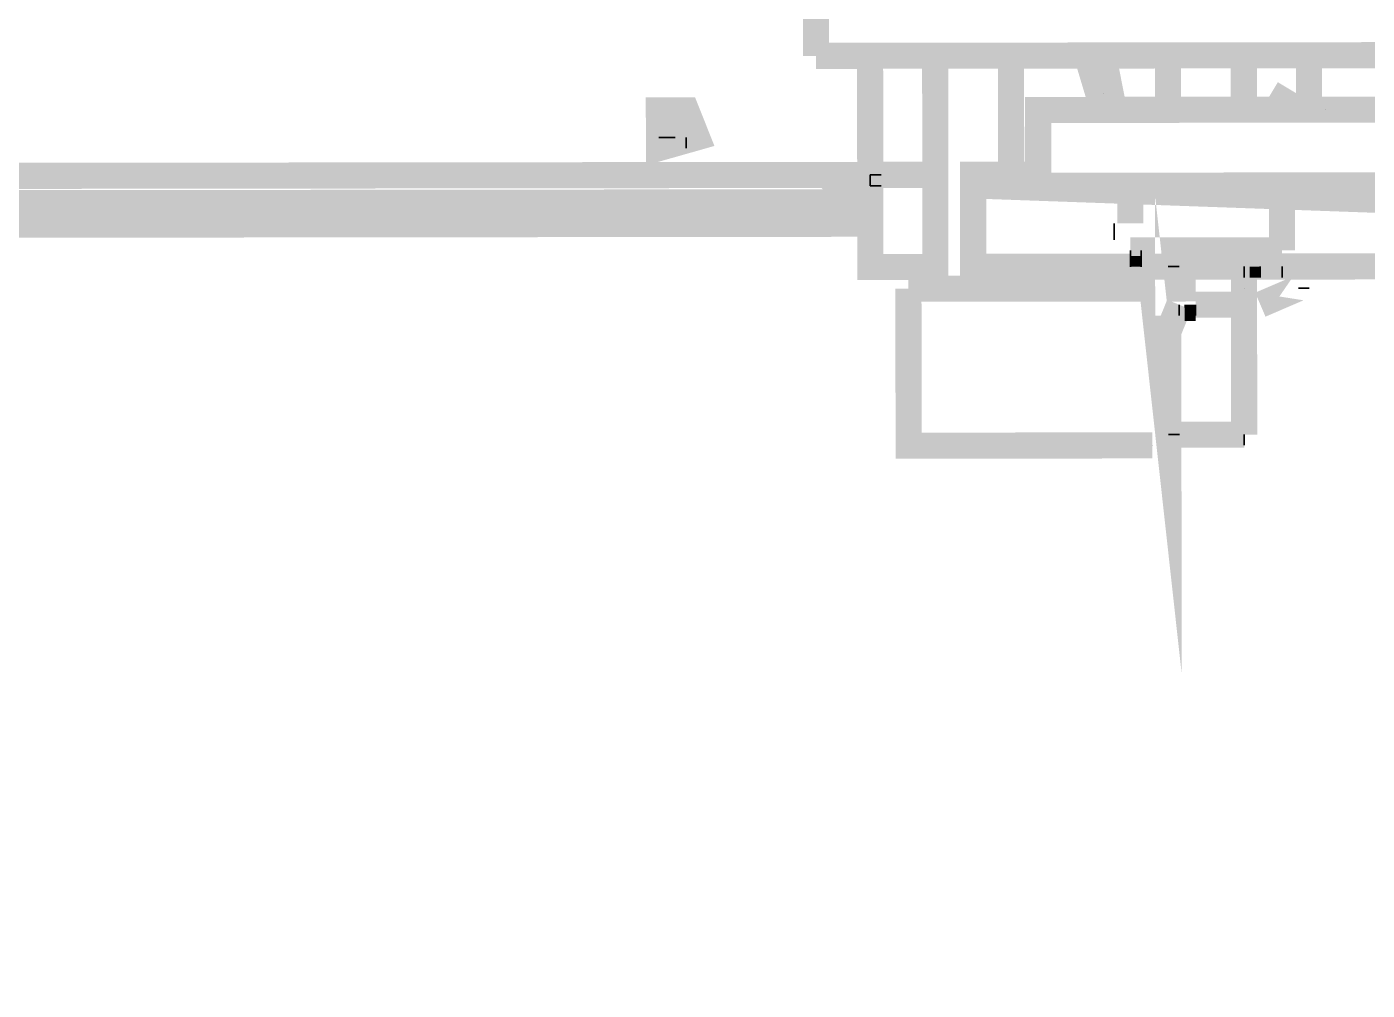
# Model space of a CAD drawing. Header units: feet. Extents: x -99009 to 3252343, y -11094690 to 9035152.
# Drawn here: x 2489517.8 to 2489858.3, y -1976777.9 to -1976533.2 of the extents above; entities that cross this region are included whole.
import ezdxf

# ---------------------------------------------------------------- set-up
doc = ezdxf.new("R2010")
doc.units = ezdxf.units.FT
doc.layers.add('1', color=1, linetype='Continuous')

# ---------------------------------------------------------------- blocks, each defined once
blk = doc.blocks.new('GRINDING MASTER')
at = {"linetype": 'ByBlock', "lineweight": -2, "transparency": 33554684}
for points in [[(1541784.14, -40350.61), (1541784.14, -40347.88), (1541786.87, -40347.88), (1541786.87, -40350.61), (1541784.14, -40350.61)], [(1541814.41, -40353.42), (1541814.41, -40350.61), (1541817.14, -40350.61), (1541817.14, -40353.42), (1541814.41, -40353.42)], [(1541797.87, -40364.42), (1541797.87, -40360.29), (1541800.68, -40360.29), (1541800.68, -40364.42), (1541797.87, -40364.42)]]:
    blk.add_hatch(color=256, dxfattribs=at).paths.add_polyline_path(points)
at = {"linetype": 'ByBlock', "lineweight": -2, "transparency": 33554684, "const_width": 6.63}
for points in [[(1541704.35, -39997.04), (1541704.35, -40296.95)], [(1541718.08, -40334.16), (1541321.83, -40334.16), (1541321.83, -40164.9)], [(1541321.83, -40327.21), (1541718.08, -40327.21), (1541718.08, -40296.95)], [(1541704.35, -40296.95), (1541905.2, -40296.95)], [(1541718.08, -40327.21), (1541718.08, -40296.95)], [(1541734.61, -40296.95), (1541734.61, -40356.15)], [(1541753.88, -40327.21), (1541753.88, -40296.95)], [(1541773.14, -40296.95), (1541777.28, -40310.76)], [(1541777.28, -40296.95), (1541780.01, -40310.76)], [(1541793.74, -40296.95), (1541793.74, -40310.76)], [(1541813, -40310.76), (1541813, -40296.95)], [(1541829.54, -40310.76), (1541829.54, -40296.95)], [(1541777.28, -40310.76), (1541777.28, -40303.89)], [(1541826.81, -40310.76), (1541819.94, -40306.62)], [(1541674.08, -40317.62), (1541664.41, -40320.35), (1541664.41, -40310.76), (1541671.35, -40310.76), (1541674.08, -40317.62)], [(1541760.74, -40330.02), (1541760.74, -40310.76), (1541850.21, -40310.76), (1541850.21, -40330.02)], [(1541671.35, -40313.49), (1541664.41, -40317.62)], [(1541713.94, -40334.16), (1541707.08, -40327.21)], [(1541713.94, -40334.16), (1541707.08, -40327.21)], [(1541734.61, -40327.21), (1541720.88, -40327.21)], [(1541760.74, -40327.21), (1541744.21, -40327.21), (1541744.21, -40350.61), (1541793.74, -40350.61)], [(1541888.74, -40327.21), (1541888.74, -40350.61), (1541822.67, -40350.61)], [(1541734.61, -40350.61), (1541718.08, -40350.61), (1541718.08, -40330.02)], [(1541747.01, -40330.02), (1541859.8, -40330.02)], [(1541747.01, -40330.02), (1541859.8, -40334.16)], [(1541314.97, -40334.16), (1541321.83, -40339.62), (1541718.08, -40339.62)], [(1541784.14, -40334.16), (1541784.14, -40339.62)], [(1541796.54, -40360.29), (1541793.74, -40367.15), (1541793.74, -40393.28), (1541789.68, -40356.15), (1541800.68, -40356.15)], [(1541822.67, -40346.48), (1541822.67, -40334.16)], [(1541822.67, -40346.48), (1541784.14, -40346.48)], [(1541753.88, -40356.15), (1541753.88, -40350.61)], [(1541822.67, -40350.61), (1541784.14, -40350.61)], [(1541813, -40350.61), (1541793.74, -40350.61)], [(1541796.54, -40350.61), (1541796.54, -40356.15)], [(1541813, -40350.61), (1541822.67, -40350.61)], [(1541813, -40360.29), (1541813, -40350.61)], [(1541727.75, -40356.15), (1541789.68, -40356.15)], [(1541727.75, -40356.15), (1541727.75, -40396.01), (1541789.68, -40396.01)], [(1541826.81, -40356.15), (1541817.14, -40360.29), (1541826.81, -40356.15)], [(1541793.74, -40363.02), (1541793.74, -40393.28)], [(1541813, -40360.29), (1541800.68, -40360.29)], [(1541813, -40393.28), (1541813, -40360.29)], [(1541793.74, -40393.28), (1541813, -40393.28), (1541796.54, -40393.28)]]:
    blk.add_lwpolyline(points, dxfattribs=at)
at = {"linetype": 'ByBlock', "lineweight": -2, "transparency": 33554684}
for points in [[(1541777.28, -40306.62), (1541777.28, -40306.62)], [(1541777.28, -40306.62), (1541777.28, -40306.62)], [(1541777.28, -40306.62), (1541777.28, -40306.62)], [(1541777.28, -40306.62), (1541777.28, -40306.62)], [(1541833.67, -40310.76), (1541833.67, -40310.76)], [(1541833.67, -40310.76), (1541833.67, -40310.76)], [(1541833.67, -40310.76), (1541833.67, -40310.76)], [(1541833.67, -40310.76), (1541833.67, -40310.76)], [(1541664.41, -40317.62), (1541668.55, -40317.62)], [(1541668.55, -40317.62), (1541664.41, -40317.62)], [(1541668.55, -40317.62), (1541664.41, -40317.62)], [(1541664.41, -40317.62), (1541668.55, -40317.62)], [(1541671.35, -40317.62), (1541671.35, -40320.35)], [(1541671.35, -40320.35), (1541671.35, -40317.62)], [(1541671.35, -40320.35), (1541671.35, -40317.62)], [(1541671.35, -40317.62), (1541671.35, -40320.35)], [(1541718.08, -40327.21), (1541720.88, -40327.21)], [(1541720.88, -40327.21), (1541718.08, -40327.21)], [(1541720.88, -40327.21), (1541718.08, -40327.21)], [(1541718.08, -40327.21), (1541720.88, -40327.21)], [(1541718.08, -40327.21), (1541720.88, -40327.21)], [(1541720.88, -40327.21), (1541718.08, -40327.21)], [(1541720.88, -40327.21), (1541718.08, -40327.21)], [(1541718.08, -40327.21), (1541720.88, -40327.21)], [(1541718.08, -40327.21), (1541720.88, -40327.21)], [(1541720.88, -40327.21), (1541718.08, -40327.21)], [(1541720.88, -40327.21), (1541718.08, -40327.21)], [(1541718.08, -40327.21), (1541720.88, -40327.21)], [(1541718.08, -40327.21), (1541718.08, -40330.02)], [(1541718.08, -40330.02), (1541718.08, -40327.21)], [(1541718.08, -40330.02), (1541718.08, -40327.21)], [(1541718.08, -40327.21), (1541718.08, -40330.02)], [(1541718.08, -40327.21), (1541718.08, -40330.02)], [(1541718.08, -40330.02), (1541718.08, -40327.21)], [(1541718.08, -40327.21), (1541720.88, -40327.21)], [(1541720.88, -40327.21), (1541718.08, -40327.21)], [(1541720.88, -40327.21), (1541718.08, -40327.21)], [(1541718.08, -40327.21), (1541720.88, -40327.21)], [(1541720.88, -40327.21), (1541720.88, -40327.21)], [(1541720.88, -40327.21), (1541720.88, -40327.21)], [(1541720.88, -40327.21), (1541720.88, -40327.21)], [(1541720.88, -40327.21), (1541720.88, -40327.21)], [(1541718.08, -40330.02), (1541718.08, -40330.02)], [(1541718.08, -40330.02), (1541718.08, -40330.02)], [(1541718.08, -40330.02), (1541720.88, -40330.02)], [(1541720.88, -40330.02), (1541718.08, -40330.02)], [(1541720.88, -40330.02), (1541718.08, -40330.02)], [(1541718.08, -40330.02), (1541720.88, -40330.02)], [(1541718.08, -40330.02), (1541720.88, -40330.02)], [(1541720.88, -40330.02), (1541718.08, -40330.02)], [(1541720.88, -40330.02), (1541720.88, -40330.02)], [(1541720.88, -40330.02), (1541720.88, -40330.02)], [(1541780.01, -40339.62), (1541780.01, -40343.75)], [(1541780.01, -40343.75), (1541780.01, -40339.62)], [(1541780.01, -40343.75), (1541780.01, -40339.62)], [(1541780.01, -40339.62), (1541780.01, -40343.75)], [(1541780.01, -40339.62), (1541780.01, -40343.75)], [(1541780.01, -40343.75), (1541780.01, -40339.62)], [(1541780.01, -40343.75), (1541780.01, -40339.62)], [(1541780.01, -40339.62), (1541780.01, -40343.75)], [(1541780.01, -40339.62), (1541780.01, -40339.62)], [(1541780.01, -40339.62), (1541780.01, -40339.62)], [(1541780.01, -40339.62), (1541780.01, -40339.62)], [(1541780.01, -40339.62), (1541780.01, -40339.62)], [(1541780.01, -40343.75), (1541780.01, -40343.75)], [(1541780.01, -40343.75), (1541780.01, -40343.75)], [(1541780.01, -40343.75), (1541780.01, -40343.75)], [(1541780.01, -40343.75), (1541780.01, -40343.75)], [(1541780.01, -40343.75), (1541780.01, -40343.75)], [(1541780.01, -40343.75), (1541780.01, -40343.75)], [(1541780.01, -40343.75), (1541780.01, -40343.75)], [(1541780.01, -40343.75), (1541780.01, -40343.75)], [(1541780.01, -40343.75), (1541780.01, -40343.75)], [(1541780.01, -40343.75), (1541780.01, -40343.75)], [(1541780.01, -40343.75), (1541780.01, -40343.75)], [(1541780.01, -40343.75), (1541780.01, -40343.75)], [(1541780.01, -40343.75), (1541780.01, -40343.75)], [(1541780.01, -40343.75), (1541780.01, -40343.75)], [(1541780.01, -40343.75), (1541780.01, -40343.75)], [(1541780.01, -40343.75), (1541780.01, -40343.75)], [(1541780.01, -40343.75), (1541780.01, -40343.75)], [(1541780.01, -40343.75), (1541780.01, -40343.75)], [(1541780.01, -40343.75), (1541780.01, -40343.75)], [(1541780.01, -40343.75), (1541780.01, -40343.75)], [(1541780.01, -40343.75), (1541780.01, -40343.75)], [(1541780.01, -40343.75), (1541780.01, -40343.75)], [(1541780.01, -40343.75), (1541780.01, -40343.75)], [(1541780.01, -40343.75), (1541780.01, -40343.75)], [(1541780.01, -40343.75), (1541780.01, -40343.75)], [(1541780.01, -40343.75), (1541780.01, -40343.75)], [(1541780.01, -40343.75), (1541780.01, -40343.75)], [(1541780.01, -40343.75), (1541780.01, -40343.75)], [(1541780.01, -40343.75), (1541780.01, -40343.75)], [(1541780.01, -40343.75), (1541780.01, -40343.75)], [(1541780.01, -40343.75), (1541780.01, -40343.75)], [(1541780.01, -40343.75), (1541780.01, -40343.75)], [(1541780.01, -40343.75), (1541780.01, -40343.75)], [(1541780.01, -40343.75), (1541780.01, -40343.75)], [(1541780.01, -40343.75), (1541780.01, -40343.75)], [(1541780.01, -40343.75), (1541780.01, -40343.75)], [(1541784.14, -40346.48), (1541784.14, -40350.61)], [(1541784.14, -40350.61), (1541784.14, -40346.48)], [(1541786.87, -40346.48), (1541786.87, -40350.61)], [(1541786.87, -40350.61), (1541786.87, -40346.48)], [(1541793.74, -40350.61), (1541796.54, -40350.61)], [(1541796.54, -40350.61), (1541793.74, -40350.61)], [(1541796.54, -40350.61), (1541793.74, -40350.61)], [(1541793.74, -40350.61), (1541796.54, -40350.61)], [(1541813, -40350.61), (1541813, -40353.42)], [(1541813, -40353.42), (1541813, -40350.61)], [(1541817.14, -40350.61), (1541817.14, -40353.42)], [(1541817.14, -40353.42), (1541817.14, -40350.61)], [(1541822.67, -40350.61), (1541822.67, -40353.42)], [(1541822.67, -40353.42), (1541822.67, -40350.61)], [(1541822.67, -40353.42), (1541822.67, -40350.61)], [(1541822.67, -40350.61), (1541822.67, -40353.42)], [(1541822.67, -40350.61), (1541822.67, -40350.61)], [(1541822.67, -40350.61), (1541822.67, -40350.61)], [(1541822.67, -40350.61), (1541822.67, -40350.61)], [(1541822.67, -40350.61), (1541822.67, -40350.61)], [(1541813, -40356.15), (1541813, -40356.15)], [(1541813, -40356.15), (1541813, -40356.15)], [(1541813, -40356.15), (1541813, -40356.15)], [(1541813, -40356.15), (1541813, -40356.15)], [(1541826.81, -40356.15), (1541829.54, -40356.15)], [(1541829.54, -40356.15), (1541826.81, -40356.15)], [(1541829.54, -40356.15), (1541826.81, -40356.15)], [(1541826.81, -40356.15), (1541829.54, -40356.15)], [(1541796.54, -40360.29), (1541796.54, -40363.02)], [(1541796.54, -40363.02), (1541796.54, -40360.29)], [(1541800.68, -40360.29), (1541800.68, -40363.02)], [(1541800.68, -40363.02), (1541800.68, -40360.29)], [(1541793.74, -40393.28), (1541796.54, -40393.28)], [(1541796.54, -40393.28), (1541793.74, -40393.28)], [(1541796.54, -40393.28), (1541793.74, -40393.28)], [(1541793.74, -40393.28), (1541796.54, -40393.28)], [(1541813, -40393.28), (1541813, -40396.01)], [(1541813, -40396.01), (1541813, -40393.28)], [(1541813, -40396.01), (1541813, -40393.28)], [(1541813, -40393.28), (1541813, -40396.01)], [(1541789.68, -40396.01), (1541789.68, -40396.01)], [(1541789.68, -40396.01), (1541789.68, -40396.01)], [(1541789.68, -40396.01), (1541789.68, -40396.01)], [(1541789.68, -40396.01), (1541789.68, -40396.01)]]:
    blk.add_lwpolyline(points, dxfattribs=at)

msp = doc.modelspace()

# ---------------------------------------------------------------- linework, layer by layer
at = {"layer": '1'}
msp.add_arc((2520410.24778, -1978395.99612), 100000, 84.1346387202, 194.3871675539, dxfattribs=at)

# ---------------------------------------------------------------- block references
at = {"transparency": 33554684, "rotation": 0.06505171407317947}
msp.add_blockref('GRINDING MASTER', (947969.19485, -1937994.01305), dxfattribs=at)

doc.saveas('drawing.dxf')
